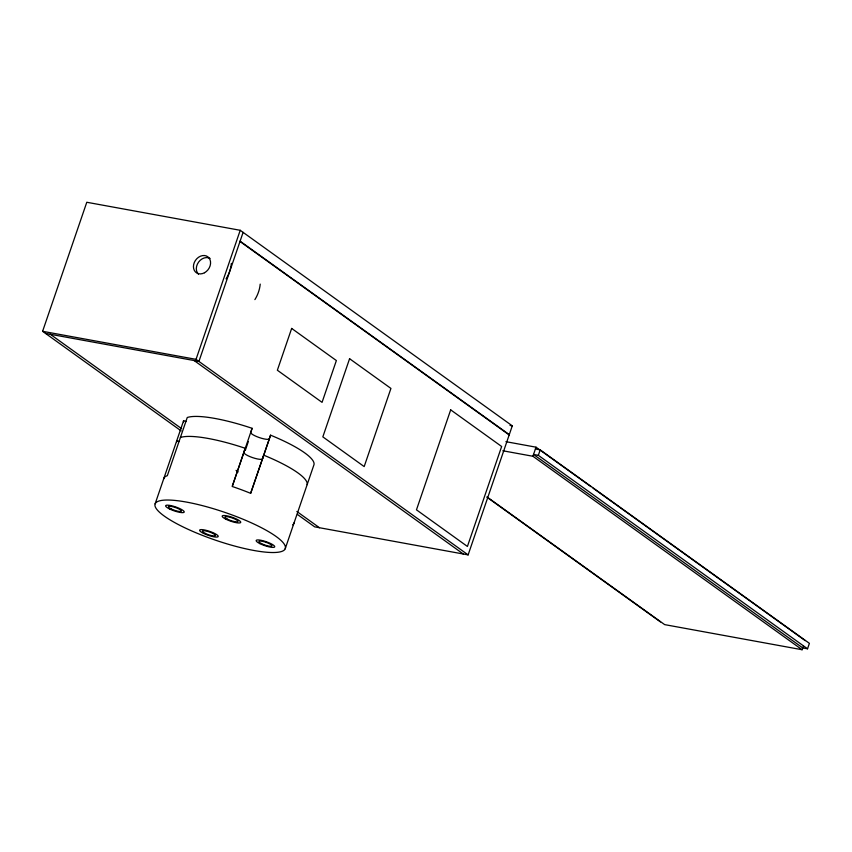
<?xml version="1.0" encoding="UTF-8"?>
<svg xmlns="http://www.w3.org/2000/svg" width="852" height="852" viewBox="0 0 852 852"><rect width="100%" height="100%" fill="white"/><g stroke="black" fill="none" stroke-linecap="round" stroke-linejoin="round"><path stroke-width="1.28" d="M180.4 437.502A68.82 14.665 18.9 0 1 245.248 448.301L243.906 452.423A9.83 2.098 18.9 0 0 252.565 457.609A9.83 2.098 18.9 0 0 262.512 458.802L263.694 455.16A68.82 14.665 18.9 0 1 307.157 484.639M155.128 503.83L163.69 478.856A68.82 14.665 18.9 0 1 167.333 475.672L187.248 417.512A68.82 14.665 18.9 0 1 252.107 428.311L250.807 432.326A9.83 2.098 18.9 0 0 259.136 437.513A9.83 2.098 18.9 0 0 269.36 438.791L270.553 435.17A68.82 14.665 18.9 0 1 313.994 464.649L285.218 548.731A68.82 14.665 18.9 0 1 182.871 526.834A68.82 14.665 18.9 0 1 192.424 503.266A68.82 14.665 18.9 0 1 285.218 548.731M181.156 430.888L42.6 331.311L86.787 202.265L240.221 230.296L512.286 425.84L468.121 554.886L314.676 526.856L297.444 514.47M468.121 554.886L196.035 359.352L240.221 230.296M243.108 232.372L198.921 361.418L45.476 333.388M163.69 478.856L183.606 420.696L186.098 421.548M245.248 448.301L232.181 486.471A68.82 14.665 18.9 0 1 250.626 493.329L270.553 435.17M232.468 485.842L252.107 428.311M245.312 450.388L248.326 441.581M250.712 493.276L269.381 438.801M803.287 646.327L802.115 649.735L532.915 456.267L536.025 447.183L505.918 441.677M540.2 449.867L809.4 643.335L807.536 648.787L538.336 455.319L540.2 449.867L535.407 448.993M42.6 331.311L196.035 359.352M510.007 425.414L512.286 425.84M538.336 455.319L533.533 454.446L802.733 647.914L807.536 648.787M502.808 450.761L532.915 456.267M802.115 649.735L664.667 624.622L486.993 496.929M179.261 441.538L176.758 440.686A68.82 14.665 18.9 0 0 176.694 441.868M536.025 447.183L590.947 486.641M593.098 488.196L805.225 640.64M240.083 241.169L509.283 434.637M239.976 241.457L509.176 434.925M487.12 497.334L660.492 621.928M194.118 360.534L463.318 554.013M50.268 334.261L181.636 428.673M296.858 511.477L319.468 527.729M236.068 470.357L238.219 471.912M183.542 421.878A68.82 14.665 18.9 0 1 183.606 420.696M294.089 522.808A68.82 14.665 18.9 0 1 292.694 524.843M231.371 263.375A30.48 24.335 -54.3 0 1 226.057 278.881M260.211 284.11A30.48 24.335 -54.3 0 1 254.897 299.606M198.463 274.184A9.83 7.849 -54.3 0 1 198.612 262.065A9.83 7.849 -54.3 0 1 210.082 258.444M291.661 328.425L277.358 370.226L322.056 402.357L336.37 360.556L291.661 328.425M349.586 358.713L322.833 436.874L364.177 466.587L390.93 388.427L349.586 358.713M450.687 409.865L416.468 509.837L467.418 546.452L501.647 446.491L450.687 409.865M171.103 508.91A6.88 1.47 18.9 0 0 181.423 511.168A6.88 1.47 18.9 0 0 172.242 506.62A6.88 1.47 18.9 0 0 171.103 508.91M205.098 533.341A6.88 1.47 18.9 0 0 215.407 535.599A6.88 1.47 18.9 0 0 206.237 531.052A6.88 1.47 18.9 0 0 205.098 533.341M261.607 543.672A6.88 1.47 18.9 0 0 271.916 545.919A6.88 1.47 18.9 0 0 262.746 541.371A6.88 1.47 18.9 0 0 261.607 543.672M227.612 519.241A6.88 1.47 18.9 0 0 237.932 521.499A6.88 1.47 18.9 0 0 228.751 516.951A6.88 1.47 18.9 0 0 227.612 519.241M204.533 272.736A9.83 7.849 -54.3 0 0 207.845 256.793A9.83 7.849 -54.3 0 0 193.649 264.589A9.83 7.849 -54.3 0 0 204.533 272.736M203.458 533.352A9.83 2.098 18.9 0 0 218.197 536.568A9.83 2.098 18.9 0 0 205.087 530.072A9.83 2.098 18.9 0 0 203.458 533.352M259.966 543.672A9.83 2.098 18.9 0 0 274.706 546.899A9.83 2.098 18.9 0 0 261.596 540.402A9.83 2.098 18.9 0 0 259.966 543.672M225.982 519.241A9.83 2.098 18.9 0 0 240.711 522.468A9.83 2.098 18.9 0 0 227.612 515.971A9.83 2.098 18.9 0 0 225.982 519.241M169.473 508.921A9.83 2.098 18.9 0 0 184.202 512.137A9.83 2.098 18.9 0 0 171.103 505.641A9.83 2.098 18.9 0 0 169.473 508.921"/></g></svg>
